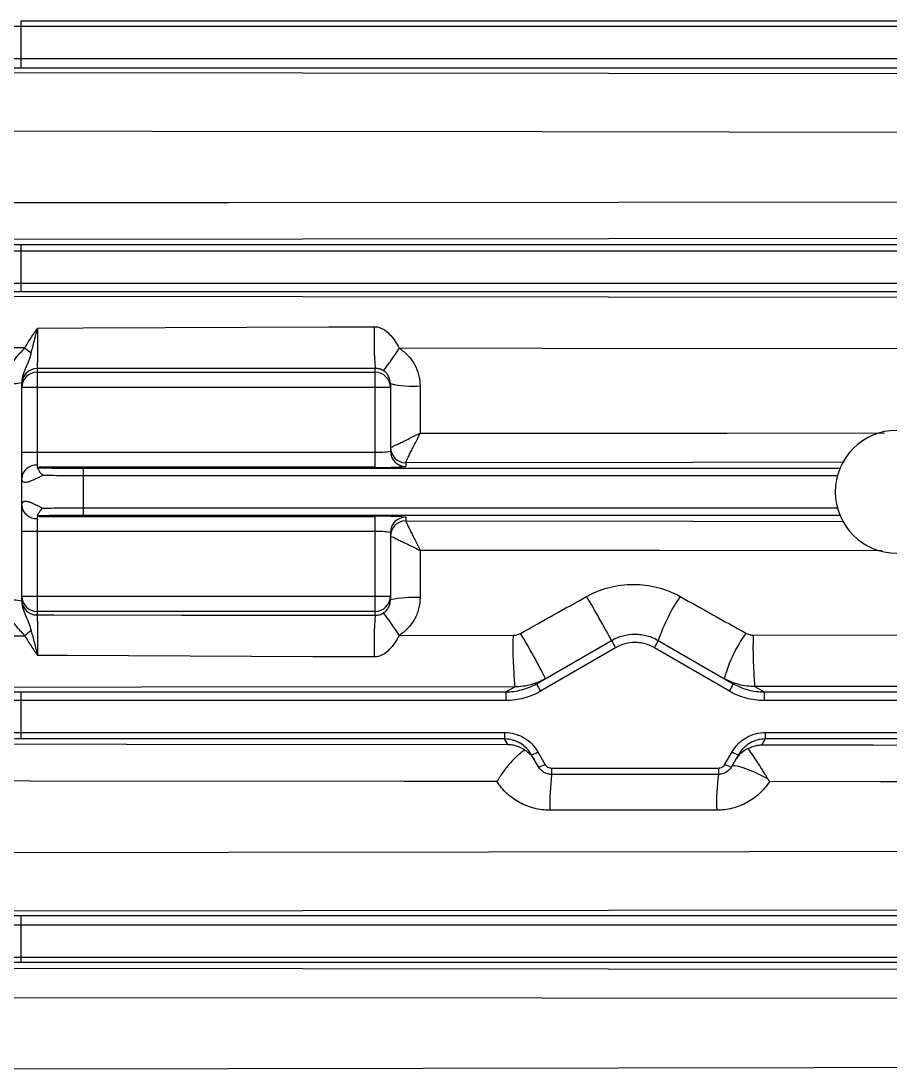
# Paper-space layout '_Top' of a CAD drawing. Header units: inches. Extents: x -10.2 to 13.8, y -10.2 to 6.6.
# Drawn here: x -4.438 to -0.902, y -2.349 to 1.916 of the extents above; entities that cross this region are included whole.
import ezdxf

# ---------------------------------------------------------------- set-up
doc = ezdxf.new("R2010")
doc.units = ezdxf.units.IN
doc.header["$MEASUREMENT"] = 0

psp = doc.layouts.new('_Top')

# ---------------------------------------------------------------- linework, layer by layer
at = {"color": 7, "linetype": 'Continuous', "lineweight": 25}
for p, q in [((-4.4384, 1.9163), (-4.4384, 1.7247)), ((-4.4384, 1.9163), (4.4384, 1.9163)), ((4.4384, 1.8942), (-4.4384, 1.8942)), ((-4.4384, 1.7639), (4.4384, 1.7639)), ((-5.4862, 1.7071), (-0.4122, 1.7023)), ((4.4384, 1.7247), (-4.4384, 1.7247)), ((-0.4122, 1.0308), (-5.4862, 1.026)), ((-4.4384, 1.006), (-4.4384, 0.8144)), ((-4.4384, 1.006), (4.4384, 1.006)), ((4.4384, 0.9796), (-4.4384, 0.9796)), ((-4.4384, 0.8494), (4.4384, 0.8494)), ((4.4384, 0.8144), (-4.4384, 0.8144)), ((-5.4862, 0.7965), (-0.4122, 0.7918)), ((-4.4225, 0.5859), (-5.4928, 0.587)), ((-4.373, 0.5012), (-4.373, 0.1083)), ((-4.373, 0.4866), (-2.997, 0.4866)), ((-2.997, 0.0999), (-2.997, 0.5025)), ((-4.435, -0.4393), (-4.435, 0.4393)), ((-2.935, 0.4403), (-2.935, 0.1652)), ((-2.8144, 0.4307), (-2.8144, 0.2383)), ((-2.935, 0.4246), (-4.435, 0.4246)), ((-4.435, 0.1619), (-2.997, 0.1619)), ((-2.997, 0.0999), (-4.3635, 0.0999)), ((-4.185, 0.0958), (-4.185, -0.0958)), ((-2.873, 0.1185), (-2.873, 0.1032)), ((-4.373, -0.1083), (-4.373, -0.5012)), ((-4.3635, -0.0999), (-2.997, -0.0999)), ((-2.997, -0.5025), (-2.997, -0.0999)), ((-2.873, -0.1032), (-2.873, -0.1185)), ((-2.997, -0.1619), (-4.435, -0.1619)), ((-2.935, -0.1652), (-2.935, -0.4403)), ((-2.8144, -0.2383), (-2.8144, -0.4307)), ((-4.435, -0.4246), (-2.935, -0.4246)), ((-2.997, -0.4866), (-4.373, -0.4866)), ((-2.8994, -0.5844), (-2.4358, -0.5839)), ((-1.459, -0.5829), (-0.4188, -0.5819)), ((-2.3401, -0.781), (-2.035, -0.6048)), ((-2.0195, -0.6347), (-2.3246, -0.8116)), ((-1.5554, -0.8116), (-1.8605, -0.6347)), ((-1.845, -0.6048), (-1.5399, -0.781)), ((-2.4652, -0.8144), (-2.4292, -0.7937)), ((-0.4861, -0.7919), (-1.4524, -0.7928)), ((-1.4524, -0.7928), (-1.4148, -0.8144)), ((-4.4384, -0.8144), (-4.4384, -1.006)), ((-4.4384, -0.8144), (-2.4652, -0.8144)), ((-2.4652, -0.8494), (-4.4384, -0.8494)), ((-2.4652, -0.8144), (-2.4652, -0.8494)), ((-1.4148, -0.8144), (-1.4148, -0.8494)), ((-1.4148, -0.8144), (-0.5252, -0.8144)), ((-0.5252, -0.8494), (-1.4148, -0.8494)), ((-4.4384, -0.9796), (-2.4703, -0.9796)), ((-2.4703, -0.9796), (-2.4703, -1.006)), ((-1.4097, -0.9796), (-0.5303, -0.9796)), ((-1.4097, -0.9796), (-1.4097, -1.006)), ((-2.4703, -1.006), (-4.4384, -1.006)), ((-2.4571, -1.0289), (-2.4703, -1.006)), ((-1.4097, -1.006), (-1.4234, -1.0299)), ((-0.5303, -1.006), (-1.4097, -1.006)), ((-2.335, -1.0584), (-2.3061, -1.1087)), ((-1.5739, -1.1087), (-1.545, -1.0584)), ((-2.3329, -1.119), (-2.3618, -1.0689)), ((-1.5182, -1.0689), (-1.5471, -1.119)), ((-2.2792, -1.1243), (-1.6008, -1.1243)), ((-2.2792, -1.1243), (-2.2792, -1.15)), ((-1.6008, -1.15), (-2.2792, -1.15)), ((-1.6008, -1.1243), (-1.6008, -1.15)), ((-0.4122, -1.7023), (-5.4862, -1.7071)), ((-4.4384, -1.7247), (-4.4384, -1.9163)), ((-4.4384, -1.7247), (4.4384, -1.7247)), ((4.4384, -1.7639), (-4.4384, -1.7639)), ((-4.4384, -1.8942), (4.4384, -1.8942)), ((4.4384, -1.9163), (-4.4384, -1.9163)), ((-5.4862, -1.9381), (-0.4122, -1.9431))]:
    psp.add_line(p, q, dxfattribs=at)
at = {"color": 8, "linetype": 'Continuous', "lineweight": 25}
for p, q in [((-4.185, 0.0958), (-1.1059, 0.0958)), ((-1.1164, 0.0651), (-4.185, 0.0651)), ((-4.185, -0.0651), (-1.1164, -0.0651)), ((-1.1059, -0.0958), (-4.185, -0.0958))]:
    psp.add_line(p, q, dxfattribs=at)
at = {"color": 7, "linetype": 'Continuous', "lineweight": 25, "flags": 128}
for points in [[(-0.4188, 1.4622), (-0.7985, 1.4626), (-2.3176, 1.4645), (-5.4928, 1.4683)], [(-5.4928, 1.1768), (-5.1131, 1.1771), (-3.594, 1.1781), (-0.4188, 1.1802)], [(-4.371, 0.666), (-4.1851, 0.6669), (-3.1857, 0.6712), (-3.0663, 0.6718), (-3.001, 0.6721)], [(-0.4188, 0.5819), (-0.7986, 0.5823), (-2.3176, 0.5838), (-2.8994, 0.5844)], [(-2.997, 0.5025), (-3.1269, 0.5024), (-3.6466, 0.5019), (-4.373, 0.5012)], [(-4.373, -0.5012), (-4.3051, -0.5013), (-3.7854, -0.5018), (-2.997, -0.5025)], [(-5.4928, -0.587), (-5.1131, -0.5866), (-4.4225, -0.5859)], [(-3.001, -0.6721), (-3.2509, -0.671), (-4.2503, -0.6666), (-4.3656, -0.6661), (-4.371, -0.666)], [(-2.4292, -0.7937), (-3.9489, -0.7951), (-5.4862, -0.7965)], [(-5.4862, -1.026), (-4.0095, -1.0274), (-2.4571, -1.0289)], [(-1.4234, -1.0299), (-0.971, -1.0303), (-0.5161, -1.0307)], [(-1.3992, -1.1685), (-1.427, -1.1542), (-1.4536, -1.1416), (-1.4781, -1.1312), (-1.4997, -1.1231), (-1.5179, -1.1178), (-1.5322, -1.1153), (-1.542, -1.1157), (-1.5471, -1.119)], [(-2.5012, -1.1788), (-2.881, -1.1786), (-4.4, -1.1775), (-5.4928, -1.1768)], [(-0.5601, -1.1801), (-0.9399, -1.1799), (-1.3927, -1.1796)], [(-1.6074, -1.2958), (-1.9872, -1.2959), (-2.2858, -1.296)], [(-5.4928, -1.4683), (-5.1131, -1.4679), (-3.594, -1.466), (-0.4188, -1.4622)], [(-0.4188, -2.0622), (-0.7985, -2.062), (-2.3174, -2.0612), (-5.4928, -2.0595)], [(-5.4928, -2.3492), (-5.1131, -2.3487), (-3.5942, -2.3465), (-0.4188, -2.3419)]]:
    psp.add_lwpolyline(points, dxfattribs=at)
at = {"color": 8, "linetype": 'Continuous', "lineweight": 25, "flags": 128}
for points in [[(-2.8144, 0.2383), (-2.5645, 0.2385), (-1.5651, 0.2393), (-0.9248, 0.2399)], [(-1.089, 0.1202), (-1.7049, 0.1196), (-2.873, 0.1185)], [(-2.873, -0.1185), (-1.7049, -0.1196), (-1.0907, -0.1202)], [(-0.9345, -0.2399), (-1.8398, -0.2391), (-2.8144, -0.2383)]]:
    psp.add_lwpolyline(points, dxfattribs=at)
at = {"color": 7, "linetype": 'Continuous', "lineweight": 25}
for centre, radius, start, end in [((-1.5894, 0.6209), 1.4125, 177.9245, 184.8088), ((-4.0944, 0.9742), 0.5084, 229.8001, 233.5145), ((-3.7727, 1.1235), 1.0263, 322.0692, 328.3106), ((-4.373, 0.4393), 0.062, 89.9902, 179.9902), ((-4.373, 0.4246), 0.062, 89.9902, 179.9902), ((-2.997, 0.4246), 0.062, 0.0098, 90.0098), ((-4.4828, 0.653), 0.213, 265.6042, 282.9796), ((-2.8436, 0.8261), 0.3965, 256.6777, 274.2337), ((-0.875, 0), 0.25, 90, 270), ((-2.873, 0.1805), 0.062, 180.0098, 270.0098), ((-2.8729, 0.1806), 0.062, 180.0988, 269.949), ((-2.9815, 0.4603), 0.2988, 267.0346, 278.9613), ((-2.873, 0.1652), 0.062, 180.0098, 270.0098), ((-4.3769, 0.0502), 0.0583, 86.1581, 175.557), ((-2.966, 1.2862), 1.1867, 268.5041, 274.4959), ((-4.3769, -0.0502), 0.0583, 184.443, 273.8419), ((-2.966, -1.2862), 1.1867, 85.5041, 91.4959), ((-2.873, -0.1652), 0.062, 89.9902, 179.9902), ((-2.873, -0.1805), 0.062, 89.9902, 179.9902), ((-2.8729, -0.1806), 0.062, 90.051, 179.9012), ((-2.9815, -0.4603), 0.2988, 81.0387, 92.9654), ((-4.373, -0.4246), 0.062, 180.0098, 270.0098), ((-2.997, -0.4246), 0.062, 269.9902, 359.9902), ((-7.914, -3.8241), 6.7027, 28.70461, 30.46435), ((-1.1339, -0.8445), 0.7504, 146.0861, 161.3768), ((-4.4828, -0.653), 0.213, 77.0204, 94.3958), ((-4.373, -0.4393), 0.062, 180.0098, 270.0098), ((-2.8436, -0.8261), 0.3965, 85.7663, 103.3223), ((-1.5894, -0.6209), 1.4125, 175.1912, 182.0755), ((-3.7727, -1.1235), 1.0263, 31.6894, 37.9308), ((-4.0944, -0.9742), 0.5084, 126.4855, 130.1999), ((-0.7946, -0.637), 1.6421, 178.1473, 185.4743), ((-4.5855, -1.8996), 2.5501, 26.5389, 31.2649), ((-0.956, -0.9442), 0.6483, 145.3022, 163.4324), ((0.183, -0.6361), 1.6429, 178.1468, 185.4733), ((-1.8676, -0.5368), 0.1807, 202.1335, 212.805), ((-2.0124, -0.5368), 0.1807, 327.195, 337.8665), ((-2.2033, -0.7311), 0.1455, 200.0575, 213.6074), ((-1.6767, -0.7311), 0.1455, 326.3926, 339.9425), ((-2.3673, -1.0155), 0.0537, 275.8641, 307.048), ((-1.5127, -1.0155), 0.0537, 232.952, 264.1359), ((-2.3371, -1.0679), 0.0513, 274.7355, 307.3039), ((-1.5429, -1.0679), 0.0513, 232.6961, 265.2645), ((-1.3584, -1.265), 0.9279, 172.8828, 181.9163), ((-0.6818, -1.2648), 0.9261, 172.8763, 181.9164)]:
    psp.add_arc(centre, radius, start, end, dxfattribs=at)
for points, knots in [([(-4.4384, 1.8942), (-4.505, 1.8942), (-4.5704, 1.8943), (-4.6669, 1.8947), (-4.6987, 1.8948), (-4.7461, 1.8951), (-4.7618, 1.8952), (-4.7929, 1.8954), (-4.8082, 1.8955), (-4.8837, 1.8961), (-4.9409, 1.8967), (-5.0219, 1.8977), (-5.0482, 1.8981), (-5.0985, 1.8989), (-5.1226, 1.8993), (-5.1455, 1.8997)], [0, 0, 0, 0, 0.25, 0.25, 0.375, 0.375, 0.4375, 0.4375, 0.5, 0.5, 0.75, 0.75, 0.875, 0.875, 1, 1, 1, 1]), ([(-5.1455, 1.7541), (-5.0993, 1.7556), (-5.0493, 1.757), (-4.9685, 1.7588), (-4.9406, 1.7594), (-4.8829, 1.7605), (-4.853, 1.7609), (-4.7623, 1.7622), (-4.6999, 1.7628), (-4.6035, 1.7635), (-4.5707, 1.7636), (-4.5047, 1.7639), (-4.4716, 1.7639), (-4.4384, 1.7639)], [0, 0, 0, 0, 0.25, 0.25, 0.375, 0.375, 0.5, 0.5, 0.75, 0.75, 0.875, 0.875, 1, 1, 1, 1]), ([(-4.4384, 1.7247), (-4.4706, 1.7247), (-4.5026, 1.7246), (-4.5666, 1.7245), (-4.5983, 1.7243), (-4.6918, 1.7238), (-4.7523, 1.7233), (-4.8402, 1.7223), (-4.8692, 1.722), (-4.9251, 1.7212), (-4.9521, 1.7207), (-5.0304, 1.7193), (-5.0788, 1.7182), (-5.1236, 1.717)], [0, 0, 0, 0, 0.125, 0.125, 0.25, 0.25, 0.5, 0.5, 0.625, 0.625, 0.75, 0.75, 1, 1, 1, 1]), ([(-4.4384, 0.9796), (-4.5046, 0.9796), (-4.5696, 0.9798), (-4.6656, 0.9802), (-4.6973, 0.9804), (-4.7601, 0.9808), (-4.7913, 0.981), (-4.882, 0.9818), (-4.9394, 0.9825), (-5.0207, 0.9837), (-5.0471, 0.9841), (-5.0979, 0.985), (-5.1223, 0.9855), (-5.1455, 0.986)], [0, 0, 0, 0, 0.25, 0.25, 0.375, 0.375, 0.5, 0.5, 0.75, 0.75, 0.875, 0.875, 1, 1, 1, 1]), ([(-5.1236, 1.0136), (-5.1011, 1.013), (-5.0775, 1.0124), (-5.0283, 1.0113), (-5.0028, 1.0108), (-4.9239, 1.0094), (-4.8684, 1.0086), (-4.7805, 1.0077), (-4.7502, 1.0074), (-4.6893, 1.0069), (-4.6586, 1.0067), (-4.5656, 1.0062), (-4.5025, 1.006), (-4.4384, 1.006)], [0, 0, 0, 0, 0.125, 0.125, 0.25, 0.25, 0.5, 0.5, 0.625, 0.625, 0.75, 0.75, 1, 1, 1, 1]), ([(-5.1455, 0.8409), (-5.0989, 0.8422), (-5.0485, 0.8434), (-4.9674, 0.845), (-4.9395, 0.8455), (-4.8817, 0.8464), (-4.8518, 0.8468), (-4.761, 0.8479), (-4.6988, 0.8485), (-4.5707, 0.8492), (-4.5044, 0.8494), (-4.4384, 0.8494)], [0, 0, 0, 0, 0.25, 0.25, 0.375, 0.375, 0.5, 0.5, 0.75, 0.75, 1, 1, 1, 1]), ([(-4.4384, 0.8144), (-4.4704, 0.8144), (-4.5023, 0.8144), (-4.566, 0.8142), (-4.5975, 0.8141), (-4.6906, 0.8136), (-4.751, 0.8131), (-4.8389, 0.8122), (-4.8679, 0.8118), (-4.9239, 0.811), (-4.951, 0.8106), (-5.0296, 0.8092), (-5.0784, 0.8082), (-5.1236, 0.807)], [0, 0, 0, 0, 0.125, 0.125, 0.25, 0.25, 0.5, 0.5, 0.625, 0.625, 0.75, 0.75, 1, 1, 1, 1]), ([(-4.4225, 0.5859), (-4.4145, 0.5999), (-4.4062, 0.6135), (-4.3932, 0.6335), (-4.3888, 0.6401), (-4.3821, 0.6499), (-4.3799, 0.6531), (-4.3754, 0.6596), (-4.3732, 0.6629), (-4.371, 0.666)], [0, 0, 0, 0, 0.5, 0.5, 0.75, 0.75, 0.875, 0.875, 1, 1, 1, 1]), ([(-4.3967, 0.5655), (-4.3924, 0.5814), (-4.3882, 0.598), (-4.3817, 0.6238), (-4.3795, 0.6324), (-4.3763, 0.6452), (-4.3752, 0.6494), (-4.3731, 0.6578), (-4.372, 0.662), (-4.371, 0.666)], [0, 0, 0, 0, 0.5, 0.5, 0.75, 0.75, 0.875, 0.875, 1, 1, 1, 1]), ([(-4.371, 0.666), (-4.3709, 0.6567), (-4.3709, 0.6471), (-4.3709, 0.6276), (-4.3709, 0.6179), (-4.3709, 0.5986), (-4.371, 0.5891), (-4.3711, 0.5711), (-4.3712, 0.5624), (-4.3714, 0.5465), (-4.3715, 0.5393), (-4.3718, 0.5263), (-4.3719, 0.5207), (-4.3722, 0.5115), (-4.3723, 0.5079), (-4.3727, 0.5029), (-4.3728, 0.5015), (-4.373, 0.5012)], [0, 0, 0, 0, 0.125, 0.125, 0.25, 0.25, 0.375, 0.375, 0.5, 0.5, 0.625, 0.625, 0.75, 0.75, 0.875, 0.875, 1, 1, 1, 1]), ([(-3.001, 0.6721), (-2.995, 0.6721), (-2.9892, 0.6713), (-2.9779, 0.6682), (-2.9724, 0.666), (-2.957, 0.6578), (-2.9478, 0.6503), (-2.9316, 0.6338), (-2.9243, 0.6246), (-2.9109, 0.6051), (-2.9049, 0.5949), (-2.8994, 0.5844)], [0, 0, 0, 0, 0.125, 0.125, 0.25, 0.25, 0.5, 0.5, 0.75, 0.75, 1, 1, 1, 1]), ([(-4.4992, 0.4407), (-4.4992, 0.4549), (-4.497, 0.4687), (-4.4909, 0.4889), (-4.4883, 0.4956), (-4.4826, 0.5084), (-4.4793, 0.5146), (-4.4685, 0.5325), (-4.46, 0.5438), (-4.4463, 0.5599), (-4.4415, 0.5651), (-4.432, 0.5754), (-4.4271, 0.5806), (-4.4225, 0.5859)], [0, 0, 0, 0, 0.25, 0.25, 0.375, 0.375, 0.5, 0.5, 0.75, 0.75, 0.875, 0.875, 1, 1, 1, 1]), ([(-4.3967, 0.5655), (-4.3996, 0.5547), (-4.403, 0.5445), (-4.4104, 0.525), (-4.4144, 0.5156), (-4.4224, 0.4969), (-4.4264, 0.4875), (-4.4327, 0.4674), (-4.435, 0.4568), (-4.435, 0.4455)], [0, 0, 0, 0, 0.25, 0.25, 0.5, 0.5, 0.75, 0.75, 1, 1, 1, 1]), ([(-2.8994, 0.5844), (-2.893, 0.5803), (-2.8867, 0.5757), (-2.8749, 0.566), (-2.8638, 0.5556), (-2.854, 0.5439), (-2.845, 0.5316), (-2.8408, 0.525), (-2.8297, 0.5051), (-2.8241, 0.491), (-2.8163, 0.4613), (-2.8144, 0.4461), (-2.8144, 0.4307)], [0, 0, 0, 0, 0.125, 0.125, 0.25, 0.375, 0.375, 0.5, 0.5, 0.75, 0.75, 1, 1, 1, 1]), ([(-2.9632, 0.4926), (-2.9683, 0.496), (-2.9738, 0.4984), (-2.9851, 0.5017), (-2.9909, 0.5025), (-2.997, 0.5025)], [0, 0, 0, 0, 0.5, 0.5, 1, 1, 1, 1]), ([(-2.935, 0.4403), (-2.935, 0.4506), (-2.9375, 0.4607), (-2.9448, 0.4743), (-2.9478, 0.4786), (-2.9548, 0.4863), (-2.9588, 0.4898), (-2.9632, 0.4926)], [0, 0, 0, 0, 0.5, 0.5, 0.75, 0.75, 1, 1, 1, 1]), ([(-2.935, 0.1805), (-2.9347, 0.1805), (-2.9336, 0.1809), (-2.9299, 0.1825), (-2.9272, 0.1837), (-2.9205, 0.1868), (-2.9164, 0.1887), (-2.9072, 0.1931), (-2.9021, 0.1955), (-2.8908, 0.2009), (-2.8847, 0.2039), (-2.8719, 0.2101), (-2.8652, 0.2133), (-2.8513, 0.2201), (-2.844, 0.2236), (-2.8293, 0.2309), (-2.8218, 0.2346), (-2.8144, 0.2383)], [0, 0, 0, 0, 0.125, 0.125, 0.25, 0.25, 0.375, 0.375, 0.5, 0.5, 0.625, 0.625, 0.75, 0.75, 0.875, 0.875, 1, 1, 1, 1]), ([(-2.873, 0.1185), (-2.873, 0.1188), (-2.8726, 0.1198), (-2.871, 0.1235), (-2.8698, 0.1262), (-2.8667, 0.1328), (-2.8647, 0.1369), (-2.8603, 0.146), (-2.8578, 0.1511), (-2.8524, 0.1623), (-2.8493, 0.1684), (-2.843, 0.1811), (-2.8397, 0.1877), (-2.8328, 0.2016), (-2.8292, 0.2088), (-2.8219, 0.2234), (-2.8181, 0.2309), (-2.8144, 0.2383)], [0, 0, 0, 0, 0.125, 0.125, 0.25, 0.25, 0.375, 0.375, 0.5, 0.5, 0.625, 0.625, 0.75, 0.75, 0.875, 0.875, 1, 1, 1, 1]), ([(-4.3725, 0.0986), (-4.3731, 0.0988), (-4.3728, 0.099), (-4.3706, 0.0994), (-4.3696, 0.0995), (-4.367, 0.0997), (-4.3654, 0.0998), (-4.3635, 0.0999)], [0, 0, 0, 0, 0.5, 0.5, 0.75, 0.75, 1, 1, 1, 1]), ([(-4.373, 0.1083), (-4.373, 0.1055), (-4.3722, 0.1034), (-4.369, 0.1007), (-4.3666, 0.1001), (-4.3635, 0.0999)], [0, 0, 0, 0, 0.5, 0.5, 1, 1, 1, 1]), ([(-4.3725, 0.0986), (-4.3719, 0.0984), (-4.3715, 0.0976), (-4.3701, 0.0947), (-4.3691, 0.0924), (-4.3661, 0.0867), (-4.364, 0.0831), (-4.3597, 0.0772), (-4.3581, 0.0751), (-4.3546, 0.0709), (-4.3526, 0.0687), (-4.3505, 0.0665)], [0, 0, 0, 0, 0.25, 0.25, 0.5, 0.5, 0.75, 0.75, 0.875, 0.875, 1, 1, 1, 1]), ([(-4.3725, 0.0986), (-4.3628, 0.0981), (-4.3509, 0.0977), (-4.3309, 0.0972), (-4.3238, 0.0971), (-4.3088, 0.0968), (-4.3009, 0.0966), (-4.2763, 0.0963), (-4.259, 0.0961), (-4.2318, 0.0959), (-4.2225, 0.0959), (-4.2038, 0.0958), (-4.1945, 0.0958), (-4.185, 0.0958)], [0, 0, 0, 0, 0.25, 0.25, 0.375, 0.375, 0.5, 0.5, 0.75, 0.75, 0.875, 0.875, 1, 1, 1, 1]), ([(-4.3505, 0.0665), (-4.3632, 0.0595), (-4.3749, 0.0535), (-4.3907, 0.0464), (-4.3956, 0.0444), (-4.4047, 0.0411), (-4.4089, 0.0399), (-4.4164, 0.0383), (-4.4197, 0.0379), (-4.4253, 0.0383), (-4.4277, 0.0389), (-4.4333, 0.0427), (-4.435, 0.0474), (-4.435, 0.0547)], [0, 0, 0, 0, 0.25, 0.25, 0.375, 0.375, 0.5, 0.5, 0.625, 0.625, 0.75, 0.75, 1, 1, 1, 1]), ([(-4.185, 0.0651), (-4.2002, 0.0651), (-4.2152, 0.0651), (-4.2451, 0.0652), (-4.2596, 0.0653), (-4.2877, 0.0656), (-4.3012, 0.0657), (-4.3272, 0.0661), (-4.3393, 0.0662), (-4.3505, 0.0665)], [0, 0, 0, 0, 0.25, 0.25, 0.5, 0.5, 0.75, 0.75, 1, 1, 1, 1]), ([(-4.435, -0.0547), (-4.435, -0.051), (-4.4346, -0.048), (-4.4328, -0.0432), (-4.4314, -0.0414), (-4.4277, -0.0389), (-4.4253, -0.0382), (-4.4196, -0.0379), (-4.4164, -0.0383), (-4.4089, -0.0399), (-4.4047, -0.0411), (-4.3956, -0.0444), (-4.3907, -0.0464), (-4.3802, -0.0512), (-4.3746, -0.0538), (-4.3629, -0.0598), (-4.3568, -0.063), (-4.3505, -0.0665)], [0, 0, 0, 0, 0.125, 0.125, 0.25, 0.25, 0.375, 0.375, 0.5, 0.5, 0.625, 0.625, 0.75, 0.75, 0.875, 0.875, 1, 1, 1, 1]), ([(-4.3725, -0.0986), (-4.3719, -0.0984), (-4.3715, -0.0976), (-4.3701, -0.0947), (-4.3691, -0.0924), (-4.3661, -0.0867), (-4.364, -0.0831), (-4.3597, -0.0772), (-4.3581, -0.0751), (-4.3546, -0.0709), (-4.3526, -0.0687), (-4.3505, -0.0665)], [0, 0, 0, 0, 0.25, 0.25, 0.5, 0.5, 0.75, 0.75, 0.875, 0.875, 1, 1, 1, 1]), ([(-4.3505, -0.0665), (-4.3448, -0.0664), (-4.3389, -0.0663), (-4.3267, -0.0661), (-4.3204, -0.066), (-4.3012, -0.0657), (-4.2877, -0.0656), (-4.2593, -0.0653), (-4.2447, -0.0652), (-4.2152, -0.0651), (-4.2002, -0.0651), (-4.185, -0.0651)], [0, 0, 0, 0, 0.125, 0.125, 0.25, 0.25, 0.5, 0.5, 0.75, 0.75, 1, 1, 1, 1]), ([(-4.3725, -0.0986), (-4.3731, -0.0988), (-4.3728, -0.099), (-4.3706, -0.0994), (-4.3696, -0.0995), (-4.367, -0.0997), (-4.3654, -0.0998), (-4.3635, -0.0999)], [0, 0, 0, 0, 0.5, 0.5, 0.75, 0.75, 1, 1, 1, 1]), ([(-4.3635, -0.0999), (-4.3666, -0.1001), (-4.369, -0.1007), (-4.3722, -0.1034), (-4.373, -0.1055), (-4.373, -0.1083)], [0, 0, 0, 0, 0.5, 0.5, 1, 1, 1, 1]), ([(-4.185, -0.0958), (-4.2039, -0.0958), (-4.2225, -0.0958), (-4.2496, -0.096), (-4.2587, -0.0961), (-4.2761, -0.0963), (-4.2929, -0.0965), (-4.3086, -0.0968), (-4.3237, -0.0971), (-4.3309, -0.0972), (-4.351, -0.0977), (-4.3627, -0.0981), (-4.3725, -0.0986)], [0, 0, 0, 0, 0.25, 0.25, 0.375, 0.375, 0.5, 0.625, 0.625, 0.75, 0.75, 1, 1, 1, 1]), ([(-2.873, -0.1185), (-2.873, -0.1188), (-2.8726, -0.1198), (-2.871, -0.1235), (-2.8698, -0.1262), (-2.8667, -0.1328), (-2.8647, -0.1369), (-2.8603, -0.146), (-2.8578, -0.1511), (-2.8524, -0.1623), (-2.8493, -0.1684), (-2.843, -0.1811), (-2.8397, -0.1877), (-2.8328, -0.2016), (-2.8292, -0.2088), (-2.8219, -0.2234), (-2.8181, -0.2309), (-2.8144, -0.2383)], [0, 0, 0, 0, 0.125, 0.125, 0.25, 0.25, 0.375, 0.375, 0.5, 0.5, 0.625, 0.625, 0.75, 0.75, 0.875, 0.875, 1, 1, 1, 1]), ([(-2.935, -0.1805), (-2.9347, -0.1805), (-2.9336, -0.1809), (-2.9299, -0.1825), (-2.9272, -0.1837), (-2.9205, -0.1868), (-2.9164, -0.1887), (-2.9072, -0.1931), (-2.9021, -0.1955), (-2.8908, -0.2009), (-2.8847, -0.2039), (-2.8719, -0.2101), (-2.8652, -0.2133), (-2.8513, -0.2201), (-2.844, -0.2236), (-2.8293, -0.2309), (-2.8218, -0.2346), (-2.8144, -0.2383)], [0, 0, 0, 0, 0.125, 0.125, 0.25, 0.25, 0.375, 0.375, 0.5, 0.5, 0.625, 0.625, 0.75, 0.75, 0.875, 0.875, 1, 1, 1, 1]), ([(-2.1366, -0.4258), (-2.1221, -0.4177), (-2.107, -0.4105), (-2.0762, -0.3982), (-2.0606, -0.3931), (-2.0287, -0.3849), (-2.0125, -0.3818), (-1.9795, -0.3776), (-1.9629, -0.3766), (-1.9299, -0.3766), (-1.9135, -0.3776), (-1.8808, -0.3818), (-1.8644, -0.3849), (-1.8163, -0.3974), (-1.7857, -0.4096), (-1.7566, -0.4258)], [0, 0, 0, 0, 0.125, 0.125, 0.25, 0.25, 0.375, 0.375, 0.5, 0.5, 0.625, 0.625, 0.75, 0.75, 1, 1, 1, 1]), ([(-4.4225, -0.5859), (-4.4271, -0.5806), (-4.4319, -0.5755), (-4.4413, -0.5653), (-4.446, -0.5601), (-4.4596, -0.5443), (-4.468, -0.5333), (-4.4824, -0.5096), (-4.4884, -0.4968), (-4.4969, -0.4693), (-4.4992, -0.4551), (-4.4992, -0.4407)], [0, 0, 0, 0, 0.125, 0.125, 0.25, 0.25, 0.5, 0.5, 0.75, 0.75, 1, 1, 1, 1]), ([(-4.435, -0.4455), (-4.435, -0.4568), (-4.4327, -0.4675), (-4.4263, -0.4875), (-4.4224, -0.4969), (-4.4144, -0.5157), (-4.4104, -0.525), (-4.403, -0.5446), (-4.3996, -0.5547), (-4.3967, -0.5655)], [0, 0, 0, 0, 0.25, 0.25, 0.5, 0.5, 0.75, 0.75, 1, 1, 1, 1]), ([(-2.9632, -0.4926), (-2.9588, -0.4897), (-2.9548, -0.4863), (-2.9478, -0.4786), (-2.9448, -0.4743), (-2.9399, -0.4653), (-2.9381, -0.4604), (-2.9356, -0.4505), (-2.935, -0.4454), (-2.935, -0.4403)], [0, 0, 0, 0, 0.25, 0.25, 0.5, 0.5, 0.75, 0.75, 1, 1, 1, 1]), ([(-2.8144, -0.4307), (-2.8144, -0.4461), (-2.8163, -0.4612), (-2.8221, -0.4833), (-2.8245, -0.4906), (-2.8302, -0.5049), (-2.8334, -0.5117), (-2.8408, -0.525), (-2.8449, -0.5314), (-2.854, -0.5438), (-2.8589, -0.5497), (-2.8747, -0.5664), (-2.8864, -0.5761), (-2.8994, -0.5844)], [0, 0, 0, 0, 0.25, 0.25, 0.375, 0.375, 0.5, 0.5, 0.625, 0.625, 0.75, 0.75, 1, 1, 1, 1]), ([(-4.373, -0.5012), (-4.3728, -0.5015), (-4.3727, -0.5029), (-4.3723, -0.5079), (-4.3722, -0.5115), (-4.3719, -0.5208), (-4.3718, -0.5264), (-4.3715, -0.5393), (-4.3714, -0.5467), (-4.3712, -0.5626), (-4.3711, -0.5711), (-4.371, -0.5894), (-4.3709, -0.5988), (-4.3709, -0.618), (-4.3709, -0.6279), (-4.3709, -0.6472), (-4.3709, -0.6567), (-4.371, -0.666)], [0, 0, 0, 0, 0.125, 0.125, 0.25, 0.25, 0.375, 0.375, 0.5, 0.5, 0.625, 0.625, 0.75, 0.75, 0.875, 0.875, 1, 1, 1, 1]), ([(-2.997, -0.5025), (-2.9909, -0.5025), (-2.9851, -0.5017), (-2.9767, -0.4993), (-2.9739, -0.4983), (-2.9685, -0.4958), (-2.9658, -0.4943), (-2.9632, -0.4926)], [0, 0, 0, 0, 0.5, 0.5, 0.75, 0.75, 1, 1, 1, 1]), ([(-4.4225, -0.5859), (-4.4145, -0.5999), (-4.4062, -0.6135), (-4.3932, -0.6335), (-4.3888, -0.6401), (-4.3821, -0.6499), (-4.3799, -0.6531), (-4.3754, -0.6596), (-4.3732, -0.6629), (-4.371, -0.666)], [0, 0, 0, 0, 0.5, 0.5, 0.75, 0.75, 0.875, 0.875, 1, 1, 1, 1]), ([(-4.3967, -0.5655), (-4.3924, -0.5814), (-4.3882, -0.598), (-4.3817, -0.6238), (-4.3795, -0.6324), (-4.3763, -0.6452), (-4.3752, -0.6494), (-4.3731, -0.6578), (-4.372, -0.662), (-4.371, -0.666)], [0, 0, 0, 0, 0.5, 0.5, 0.75, 0.75, 0.875, 0.875, 1, 1, 1, 1]), ([(-2.8994, -0.5844), (-2.9049, -0.5949), (-2.9109, -0.605), (-2.9241, -0.6244), (-2.9315, -0.6337), (-2.9479, -0.6504), (-2.9569, -0.6577), (-2.9724, -0.666), (-2.9778, -0.6682), (-2.9891, -0.6713), (-2.9951, -0.6721), (-3.001, -0.6721)], [0, 0, 0, 0, 0.25, 0.25, 0.5, 0.5, 0.75, 0.75, 0.875, 0.875, 1, 1, 1, 1]), ([(-2.4358, -0.5839), (-2.4305, -0.5839), (-2.4254, -0.5833), (-2.4153, -0.5806), (-2.4103, -0.5787), (-2.4057, -0.5761)], [0, 0, 0, 0, 0.5, 0.5, 1, 1, 1, 1]), ([(-2.035, -0.6048), (-2.0205, -0.5965), (-2.0051, -0.5901), (-1.9732, -0.5816), (-1.9565, -0.5794), (-1.9317, -0.5794), (-1.9235, -0.5799), (-1.907, -0.5821), (-1.8987, -0.5837), (-1.8747, -0.5902), (-1.8595, -0.5965), (-1.845, -0.6048)], [0, 0, 0, 0, 0.25, 0.25, 0.5, 0.5, 0.625, 0.625, 0.75, 0.75, 1, 1, 1, 1]), ([(-1.489, -0.5752), (-1.4844, -0.5777), (-1.4796, -0.5797), (-1.4695, -0.5823), (-1.4643, -0.5829), (-1.459, -0.5829)], [0, 0, 0, 0, 0.5, 0.5, 1, 1, 1, 1]), ([(-1.8605, -0.6347), (-1.8726, -0.6276), (-1.8854, -0.6223), (-1.9055, -0.6169), (-1.9124, -0.6155), (-1.9261, -0.6137), (-1.933, -0.6133), (-1.9538, -0.6133), (-1.9678, -0.6151), (-1.9945, -0.6223), (-2.0074, -0.6276), (-2.0195, -0.6347)], [0, 0, 0, 0, 0.25, 0.25, 0.375, 0.375, 0.5, 0.5, 0.75, 0.75, 1, 1, 1, 1]), ([(-2.3041, -0.7602), (-2.3136, -0.7657), (-2.3234, -0.7705), (-2.3437, -0.7789), (-2.3541, -0.7824), (-2.3857, -0.7908), (-2.4072, -0.7937), (-2.4292, -0.7937)], [0, 0, 0, 0, 0.25, 0.25, 0.5, 0.5, 1, 1, 1, 1]), ([(-1.4524, -0.7928), (-1.4634, -0.7928), (-1.4743, -0.7921), (-1.496, -0.7892), (-1.5068, -0.7871), (-1.5383, -0.7786), (-1.5584, -0.7703), (-1.5774, -0.7594)], [0, 0, 0, 0, 0.25, 0.25, 0.5, 0.5, 1, 1, 1, 1]), ([(-5.1236, -0.807), (-5.101, -0.8076), (-5.0774, -0.8081), (-5.028, -0.8092), (-5.0024, -0.8097), (-4.9235, -0.8111), (-4.8679, -0.8119), (-4.78, -0.8128), (-4.7498, -0.8131), (-4.6889, -0.8136), (-4.6582, -0.8138), (-4.5653, -0.8143), (-4.5024, -0.8144), (-4.4384, -0.8144)], [0, 0, 0, 0, 0.125, 0.125, 0.25, 0.25, 0.5, 0.5, 0.625, 0.625, 0.75, 0.75, 1, 1, 1, 1]), ([(-2.4652, -0.8144), (-2.4542, -0.8144), (-2.4432, -0.8137), (-2.4215, -0.8109), (-2.4107, -0.8087), (-2.3791, -0.8002), (-2.3591, -0.792), (-2.3401, -0.781)], [0, 0, 0, 0, 0.25, 0.25, 0.5, 0.5, 1, 1, 1, 1]), ([(-1.5399, -0.781), (-1.5304, -0.7865), (-1.5206, -0.7913), (-1.5004, -0.7997), (-1.4899, -0.8032), (-1.4584, -0.8116), (-1.4368, -0.8144), (-1.4148, -0.8144)], [0, 0, 0, 0, 0.25, 0.25, 0.5, 0.5, 1, 1, 1, 1]), ([(-4.4384, -0.8494), (-4.5044, -0.8494), (-4.5694, -0.8492), (-4.6652, -0.8487), (-4.6969, -0.8484), (-4.7597, -0.8479), (-4.7909, -0.8476), (-4.8816, -0.8465), (-4.939, -0.8456), (-5.0475, -0.8435), (-5.0989, -0.8422), (-5.1455, -0.8409)], [0, 0, 0, 0, 0.25, 0.25, 0.375, 0.375, 0.5, 0.5, 0.75, 0.75, 1, 1, 1, 1]), ([(-2.3246, -0.8116), (-2.3459, -0.824), (-2.3684, -0.8333), (-2.4039, -0.8429), (-2.4161, -0.8454), (-2.4405, -0.8486), (-2.4528, -0.8494), (-2.4652, -0.8494)], [0, 0, 0, 0, 0.5, 0.5, 0.75, 0.75, 1, 1, 1, 1]), ([(-1.4148, -0.8494), (-1.4396, -0.8494), (-1.4638, -0.8462), (-1.4992, -0.8367), (-1.511, -0.8327), (-1.5337, -0.8233), (-1.5448, -0.8178), (-1.5554, -0.8116)], [0, 0, 0, 0, 0.5, 0.5, 0.75, 0.75, 1, 1, 1, 1]), ([(-5.1455, -0.986), (-5.0991, -0.985), (-5.0488, -0.9841), (-4.9679, -0.9829), (-4.9399, -0.9826), (-4.8822, -0.9819), (-4.8523, -0.9816), (-4.7615, -0.9807), (-4.6992, -0.9803), (-4.5709, -0.9798), (-4.5046, -0.9796), (-4.4384, -0.9796)], [0, 0, 0, 0, 0.25, 0.25, 0.375, 0.375, 0.5, 0.5, 0.75, 0.75, 1, 1, 1, 1]), ([(-2.4703, -0.9796), (-2.4565, -0.9796), (-2.4429, -0.9814), (-2.4231, -0.9868), (-2.4165, -0.9891), (-2.4039, -0.9944), (-2.3978, -0.9974), (-2.3802, -1.0078), (-2.3692, -1.0163), (-2.3501, -1.0356), (-2.3418, -1.0465), (-2.335, -1.0584)], [0, 0, 0, 0, 0.25, 0.25, 0.375, 0.375, 0.5, 0.5, 0.75, 0.75, 1, 1, 1, 1]), ([(-1.545, -1.0584), (-1.5382, -1.0465), (-1.53, -1.0357), (-1.5156, -1.0211), (-1.5104, -1.0165), (-1.4996, -1.0081), (-1.4939, -1.0043), (-1.4763, -0.994), (-1.4634, -0.9886), (-1.4371, -0.9814), (-1.4235, -0.9796), (-1.4097, -0.9796)], [0, 0, 0, 0, 0.25, 0.25, 0.375, 0.375, 0.5, 0.5, 0.75, 0.75, 1, 1, 1, 1]), ([(-4.4384, -1.006), (-4.4705, -1.006), (-4.5024, -1.0061), (-4.5662, -1.0062), (-4.5978, -1.0064), (-4.6911, -1.0069), (-4.7515, -1.0073), (-4.8394, -1.0083), (-4.8684, -1.0087), (-4.9244, -1.0095), (-4.9515, -1.0099), (-5.0299, -1.0113), (-5.0786, -1.0124), (-5.1236, -1.0136)], [0, 0, 0, 0, 0.125, 0.125, 0.25, 0.25, 0.5, 0.5, 0.625, 0.625, 0.75, 0.75, 1, 1, 1, 1]), ([(-2.3618, -1.0689), (-2.3673, -1.0594), (-2.3739, -1.0508), (-2.3892, -1.0354), (-2.398, -1.0285), (-2.4122, -1.0203), (-2.417, -1.0179), (-2.4272, -1.0136), (-2.4324, -1.0118), (-2.4483, -1.0075), (-2.4592, -1.006), (-2.4703, -1.006)], [0, 0, 0, 0, 0.25, 0.25, 0.5, 0.5, 0.625, 0.625, 0.75, 0.75, 1, 1, 1, 1]), ([(-1.4097, -1.006), (-1.4208, -1.006), (-1.4317, -1.0075), (-1.4528, -1.0132), (-1.4631, -1.0176), (-1.4773, -1.0258), (-1.4818, -1.0288), (-1.4905, -1.0356), (-1.4946, -1.0392), (-1.5061, -1.0508), (-1.5127, -1.0594), (-1.5182, -1.0689)], [0, 0, 0, 0, 0.25, 0.25, 0.5, 0.5, 0.625, 0.625, 0.75, 0.75, 1, 1, 1, 1]), ([(-2.3879, -1.0512), (-2.3981, -1.0575), (-2.4081, -1.065), (-2.4278, -1.0823), (-2.4375, -1.092), (-2.4568, -1.1139), (-2.466, -1.1257), (-2.4796, -1.1447), (-2.4841, -1.1513), (-2.4906, -1.1615), (-2.4928, -1.1649), (-2.497, -1.1718), (-2.4992, -1.1753), (-2.5012, -1.1788)], [0, 0, 0, 0, 0.25, 0.25, 0.5, 0.5, 0.75, 0.75, 0.875, 0.875, 0.9375, 0.9375, 1, 1, 1, 1]), ([(-2.3879, -1.0512), (-2.3988, -1.0439), (-2.4101, -1.0386), (-2.4275, -1.0331), (-2.4333, -1.0317), (-2.4422, -1.0302), (-2.4452, -1.0298), (-2.4511, -1.0292), (-2.4542, -1.029), (-2.4571, -1.0289)], [0, 0, 0, 0, 0.5, 0.5, 0.75, 0.75, 0.875, 0.875, 1, 1, 1, 1]), ([(-2.3879, -1.0512), (-2.3835, -1.054), (-2.3794, -1.0569), (-2.3719, -1.0631), (-2.3684, -1.0664), (-2.362, -1.0731), (-2.359, -1.0766), (-2.3535, -1.0839), (-2.351, -1.0877), (-2.3484, -1.0921)], [0, 0, 0, 0, 0.25, 0.25, 0.5, 0.5, 0.75, 0.75, 1, 1, 1, 1]), ([(-1.4801, -1.0447), (-1.4913, -1.05), (-1.5012, -1.0568), (-1.5141, -1.0688), (-1.5181, -1.0731), (-1.5254, -1.0823), (-1.5287, -1.0871), (-1.5316, -1.0921)], [0, 0, 0, 0, 0.5, 0.5, 0.75, 0.75, 1, 1, 1, 1]), ([(-1.4801, -1.0447), (-1.471, -1.04), (-1.4617, -1.0364), (-1.4475, -1.0328), (-1.4427, -1.0318), (-1.4331, -1.0304), (-1.4282, -1.03), (-1.4234, -1.0299)], [0, 0, 0, 0, 0.5, 0.5, 0.75, 0.75, 1, 1, 1, 1]), ([(-1.3992, -1.1685), (-1.4072, -1.1552), (-1.415, -1.1425), (-1.4301, -1.1183), (-1.4374, -1.1068), (-1.4515, -1.0852), (-1.4581, -1.0754), (-1.4701, -1.0582), (-1.4755, -1.0506), (-1.4801, -1.0447)], [0, 0, 0, 0, 0.25, 0.25, 0.5, 0.5, 0.75, 0.75, 1, 1, 1, 1]), ([(-2.3061, -1.1087), (-2.3033, -1.1134), (-2.2994, -1.1173), (-2.2901, -1.1228), (-2.2847, -1.1243), (-2.2792, -1.1243)], [0, 0, 0, 0, 0.5, 0.5, 1, 1, 1, 1]), ([(-1.6008, -1.1243), (-1.598, -1.1243), (-1.5954, -1.1239), (-1.5901, -1.1225), (-1.5876, -1.1214), (-1.5806, -1.1173), (-1.5767, -1.1134), (-1.5739, -1.1087)], [0, 0, 0, 0, 0.25, 0.25, 0.5, 0.5, 1, 1, 1, 1]), ([(-2.2792, -1.15), (-2.2847, -1.15), (-2.29, -1.1493), (-2.3005, -1.1465), (-2.3055, -1.1444), (-2.3149, -1.139), (-2.3192, -1.1356), (-2.3269, -1.128), (-2.3302, -1.1237), (-2.3329, -1.119)], [0, 0, 0, 0, 0.25, 0.25, 0.5, 0.5, 0.75, 0.75, 1, 1, 1, 1]), ([(-1.5471, -1.119), (-1.5498, -1.1237), (-1.5531, -1.128), (-1.5608, -1.1356), (-1.5651, -1.139), (-1.5745, -1.1444), (-1.5796, -1.1465), (-1.59, -1.1493), (-1.5953, -1.15), (-1.6008, -1.15)], [0, 0, 0, 0, 0.25, 0.25, 0.5, 0.5, 0.75, 0.75, 1, 1, 1, 1]), ([(-2.2858, -1.296), (-2.3076, -1.296), (-2.3288, -1.2933), (-2.36, -1.2855), (-2.3703, -1.2822), (-2.3903, -1.2744), (-2.3999, -1.2699), (-2.4186, -1.2597), (-2.4276, -1.2541), (-2.4449, -1.2416), (-2.4532, -1.2348), (-2.4687, -1.2204), (-2.4759, -1.2127), (-2.4893, -1.1964), (-2.4956, -1.1878), (-2.5012, -1.1788)], [0, 0, 0, 0, 0.25, 0.25, 0.375, 0.375, 0.5, 0.5, 0.625, 0.625, 0.75, 0.75, 0.875, 0.875, 1, 1, 1, 1]), ([(-1.3927, -1.1796), (-1.3983, -1.1884), (-1.4045, -1.1969), (-1.4181, -1.2132), (-1.4254, -1.2209), (-1.4408, -1.2352), (-1.449, -1.2418), (-1.4661, -1.2541), (-1.4752, -1.2598), (-1.5034, -1.275), (-1.5231, -1.2827), (-1.5542, -1.2905), (-1.5648, -1.2925), (-1.586, -1.2952), (-1.5967, -1.2958), (-1.6074, -1.2958)], [0, 0, 0, 0, 0.125, 0.125, 0.25, 0.25, 0.375, 0.375, 0.5, 0.5, 0.75, 0.75, 0.875, 0.875, 1, 1, 1, 1]), ([(-1.3992, -1.1685), (-1.3971, -1.172), (-1.395, -1.1755), (-1.3929, -1.1791), (-1.3929, -1.1792), (-1.3928, -1.1794), (-1.3927, -1.1796)], [0, 0, 0, 0, 0.0003194323, 0.0003194323, 0.0003194323, 0.0003344228, 0.0003344228, 0.0003344228, 0.0003344228]), ([(-5.1236, -1.717), (-5.1012, -1.7176), (-5.0778, -1.7182), (-5.0288, -1.7193), (-5.0033, -1.7198), (-4.9246, -1.7212), (-4.8691, -1.722), (-4.7959, -1.7228), (-4.781, -1.723), (-4.7509, -1.7233), (-4.7357, -1.7234), (-4.6899, -1.7238), (-4.6591, -1.724), (-4.5659, -1.7245), (-4.5027, -1.7247), (-4.4384, -1.7247)], [0, 0, 0, 0, 0.125, 0.125, 0.25, 0.25, 0.5, 0.5, 0.5625, 0.5625, 0.625, 0.625, 0.75, 0.75, 1, 1, 1, 1]), ([(-4.4384, -1.7639), (-4.5047, -1.7639), (-4.5699, -1.7637), (-4.6661, -1.7631), (-4.6979, -1.7628), (-4.7451, -1.7623), (-4.7608, -1.7621), (-4.7918, -1.7618), (-4.8072, -1.7616), (-4.8827, -1.7605), (-4.94, -1.7595), (-5.0212, -1.7577), (-5.0476, -1.757), (-5.0982, -1.7556), (-5.1224, -1.7549), (-5.1455, -1.7541)], [0, 0, 0, 0, 0.25, 0.25, 0.375, 0.375, 0.4375, 0.4375, 0.5, 0.5, 0.75, 0.75, 0.875, 0.875, 1, 1, 1, 1]), ([(-5.1455, -1.8997), (-5.0997, -1.8989), (-5.0499, -1.8981), (-4.9694, -1.8971), (-4.9416, -1.8968), (-4.8984, -1.8963), (-4.8836, -1.8962), (-4.8539, -1.8959), (-4.839, -1.8958), (-4.7634, -1.8952), (-4.7009, -1.8948), (-4.6041, -1.8944), (-4.5712, -1.8943), (-4.505, -1.8942), (-4.4717, -1.8942), (-4.4384, -1.8942)], [0, 0, 0, 0, 0.25, 0.25, 0.375, 0.375, 0.4375, 0.4375, 0.5, 0.5, 0.75, 0.75, 0.875, 0.875, 1, 1, 1, 1]), ([(-4.4384, -1.9163), (-4.4707, -1.9163), (-4.5029, -1.9163), (-4.5671, -1.9165), (-4.599, -1.9167), (-4.6928, -1.9172), (-4.7534, -1.9177), (-4.8266, -1.9185), (-4.8411, -1.9187), (-4.8699, -1.9191), (-4.8842, -1.9193), (-4.9261, -1.9199), (-4.953, -1.9204), (-5.031, -1.9218), (-5.0792, -1.9229), (-5.1236, -1.9241)], [0, 0, 0, 0, 0.125, 0.125, 0.25, 0.25, 0.5, 0.5, 0.5625, 0.5625, 0.625, 0.625, 0.75, 0.75, 1, 1, 1, 1])]:
    psp.add_open_spline(points, degree=3, knots=knots, dxfattribs=at)
for points in [[(-2.873, 0.1185), (-2.873, 0.1185), (-2.873, 0.1185), (-2.873, 0.1185)], [(-2.873, -0.1185), (-2.873, -0.1185), (-2.873, -0.1185), (-2.873, -0.1185)], [(-2.4057, -0.5761), (-2.316, -0.526), (-2.2263, -0.4759), (-2.1366, -0.4258)], [(-1.7566, -0.4258), (-1.6674, -0.4756), (-1.5782, -0.5254), (-1.489, -0.5752)]]:
    psp.add_open_spline(points, degree=3, dxfattribs=at)

doc.saveas('drawing.dxf')
